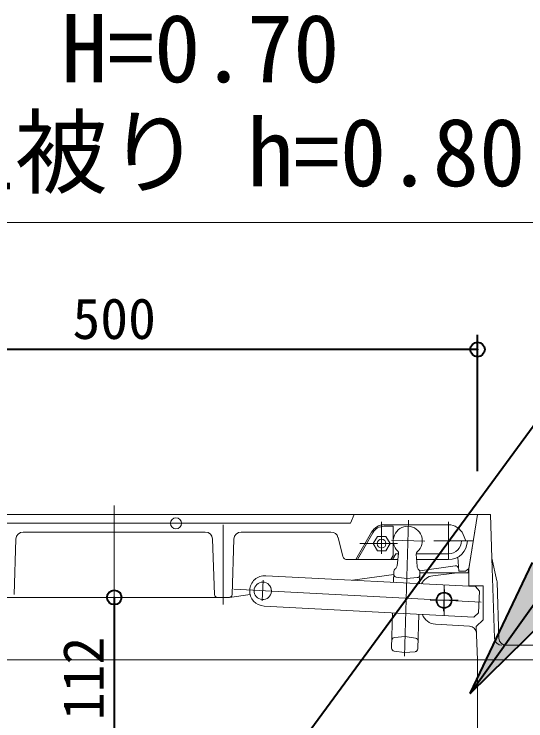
# Model space of a CAD drawing. Units: millimetres at full size, sheet at 1:20. Extents: x -5778 to 5792, y -3160 to 3160.
# Drawn here: x 336.2 to 688.5, y 777.1 to 1263.8 of the extents above; entities that cross this region are included whole.
import ezdxf
from ezdxf.enums import TextEntityAlignment as Align

# ---------------------------------------------------------------- set-up
doc = ezdxf.new("R2010")
doc.units = ezdxf.units.MM
doc.header["$LTSCALE"] = 20
doc.header["$PDMODE"] = 32
doc.header["$PDSIZE"] = 10
for name, color, linetype, lineweight in [('0-7_TEMP01', 3, 'Continuous', 18), ('0-9_躯体', 7, 'Continuous', 9), ('0-E_寸法', 1, 'Continuous', 40)]:
    doc.layers.add(name, color=color, linetype=linetype, lineweight=lineweight)
doc.layers.add('0-F_注釈', color=1, linetype='Continuous')
doc.styles.add('ＭＳ ゴシック', font='')
doc.styles.get('ＭＳ ゴシック').set_extended_font_data('MS Gothic')

msp = doc.modelspace()

# ---------------------------------------------------------------- linework, layer by layer
at = {"layer": '0-7_TEMP01'}
for p, q in [((-4201.03, 1120.37), (1498.97, 1120.37)), ((405.18, 925.53), (405.18, 769.16)), ((607.58, 915.31), (604.93, 821.77)), ((480.18, 912.16), (480.18, 857.16)), ((589.18, 914.16), (589.18, 892.16)), ((595.88, 901.47), (619.02, 900.83)), ((574.17, 899.16), (600.18, 899.16)), ((506.99, 859.84), (507.73, 873.94)), ((657.69, 858.82), (487.54, 867.74)), ((631.78, 852.67), (632.57, 867.65)), ((632.18, 870.66), (632.18, 849.67)), ((622.65, 860.16), (641.83, 860.16))]:
    msp.add_line(p, q, dxfattribs=at)
at = {"layer": '0-9_躯体'}
for p, q in [((147.18, 919.16), (663.18, 919.16)), ((655.18, 919.16), (155.18, 919.16)), ((647.56, 919.16), (537.24, 919.16)), ((567.68, 913.16), (570.18, 919.16)), ((655.18, 919.15), (648.85, 879.16)), ((649.32, 882.16), (655.18, 919.16)), ((664.18, 919.16), (655.18, 919.16)), ((664.18, 919.16), (665.13, 889.16)), ((567.68, 913.16), (227.68, 913.16)), ((590.96, 912.16), (635.18, 912.16)), ((590.96, 911.16), (597.18, 911.16)), ((597.18, 911.16), (597.18, 890.94)), ((635.18, 914.16), (635.18, 888.16)), ((467.84, 907.16), (342.51, 907.16)), ((554.32, 907.16), (492.52, 907.16)), ((582.29, 907.16), (571.33, 888.16)), ((572.48, 888.16), (583.16, 906.66)), ((647.18, 901.16), (645.26, 905.55)), ((336.25, 864.09), (337.52, 902.33)), ((474.12, 864.09), (472.84, 902.33)), ((487.52, 902.33), (486.25, 864.09)), ((559.16, 903.43), (562.59, 890.39)), ((594.96, 899.16), (592.07, 904.16)), ((647.25, 901.16), (625.07, 901.16)), ((644.18, 901.16), (652.33, 901.16)), ((586.29, 894.16), (583.41, 899.16)), ((592.07, 894.16), (594.96, 899.16)), ((586.29, 894.16), (592.07, 894.16)), ((599.03, 892.16), (596.73, 888.16)), ((599.03, 892.16), (596.73, 888.16)), ((599.03, 892.16), (600.81, 892.16)), ((599.8, 883.93), (600.83, 892.28)), ((613, 892.16), (635.18, 892.16)), ((613.58, 883.55), (613.02, 891.93)), ((565.5, 888.16), (600.31, 888.16)), ((613.27, 888.16), (635.18, 888.16)), ((641.6, 889.86), (642.32, 880.16)), ((665.13, 889.16), (666.9, 834)), ((665.13, 889.16), (668.55, 873.61)), ((598.21, 881.49), (598.88, 882.12)), ((614.39, 881.69), (615.03, 881.01)), ((639.91, 883.87), (615.4, 880.44)), ((647, 880.15), (649.32, 882.16)), ((649.18, 870.16), (649.18, 881.27)), ((653.7, 869.54), (509.4, 877.11)), ((597.52, 877.94), (569.09, 873.98)), ((597.58, 880.09), (597.37, 872.5)), ((599.25, 876.17), (606.45, 875.17)), ((615.58, 879.59), (615.35, 871.56)), ((615.56, 879.16), (649.18, 879.16)), ((641.18, 879.16), (624.4, 877.06)), ((626.18, 877.28), (624.4, 877.06)), ((647, 880.16), (642.32, 880.16)), ((606.45, 875.17), (613.68, 875.76)), ((668.66, 872.7), (669.9, 834)), ((659.18, 870.16), (649.18, 870.16)), ((656.54, 866.39), (653.7, 869.54)), ((655.76, 851.41), (656.54, 866.39)), ((659.18, 870.16), (659.18, 846.78)), ((484.25, 862.16), (326.12, 862.16)), ((498.64, 864.15), (484.52, 862.17)), ((652.6, 848.57), (508.3, 856.13)), ((596.77, 851.5), (596.09, 827.23)), ((614.75, 850.55), (614.08, 826.73)), ((655.76, 851.41), (652.6, 848.57)), ((626.16, 843.67), (649.66, 842.4)), ((654.19, 842.16), (659.18, 846.78)), ((655.18, 819.16), (654.19, 842.16)), ((598.07, 834.59), (605.31, 835.19)), ((605.31, 835.19), (612.51, 834.18)), ((734.27, 829.16), (674.89, 829.16)), ((597.81, 825.2), (605, 824.19)), ((605, 824.19), (612.25, 824.78)), ((219.41, 819.15), (655.18, 819.15)), ((736.18, 819.16), (655.18, 819.16)), ((655.18, 819.15), (655.18, 769.16))]:
    msp.add_line(p, q, dxfattribs=at)
for points in [[(583.41, 899.16), (586.29, 904.16), (592.07, 904.16)], [(572.48, 888.16), (595.57, 888.16), (597.18, 890.94)]]:
    msp.add_lwpolyline(points, dxfattribs=at)
for centre, radius in [((447.64, 913.16), 3.81), ((589.18, 899.16), 3), ((632.18, 860.16), 5.5), ((632.18, 860.16), 5.25), ((632.18, 860.16), 5)]:
    msp.add_circle(centre, radius, dxfattribs=at)
for centre, radius, start, end in [((590.96, 902.16), 10, 90, 150), ((590.96, 902.16), 9, 90, 150), ((607.18, 901.16), 10, 310.777, 225.984), ((635.18, 901.16), 11, 23.556, 90), ((342.51, 902.16), 5, 90, 178.091), ((467.84, 902.16), 5, 1.909, 90), ((492.52, 902.16), 5, 90, 178.091), ((554.32, 902.16), 5, 14.744, 90), ((635.18, 901.16), 13, 270, 0), ((635.18, 901.16), 9, 270, 0), ((598.84, 892.53), 2, 352.94, 45.984), ((615.01, 892.07), 2, 130.777, 183.821), ((565.5, 891.16), 3, 194.744, 270), ((599.58, 880.04), 2, 133.38, 178.38), ((596.82, 884.3), 3, 313.38, 352.94), ((616.58, 883.75), 3, 183.821, 223.381), ((613.58, 879.64), 2, 358.381, 43.381), ((640.18, 881.88), 2, 4.236, 97.945), ((508.85, 866.62), 10.5, 87, 177), ((599.52, 878.15), 2, 178.381, 262.04), ((613.52, 877.76), 2, 274.721, 358.381), ((625.64, 867.14), 10, 97.125, 154.22), ((507.35, 866.7), 6, 0, 355.198), ((663.66, 872.54), 5, 1.828, 12.381), ((508.85, 866.62), 10.5, 177, 267), ((476.12, 864.16), 2, 181.909, 270), ((484.25, 864.16), 2, 270, 358.091), ((626.7, 853.66), 10, 198.853, 266.907), ((649.39, 837.41), 5, 2.463, 86.907), ((598.24, 832.6), 2, 94.721, 178.38), ((612.24, 832.19), 2, 358.38, 82.04), ((671.9, 834.16), 5, 181.828, 270), ((674.89, 834.16), 5, 181.828, 270), ((598.09, 827.17), 2, 178.381, 262.04), ((612.08, 826.78), 2, 274.721, 358.381)]:
    msp.add_arc(centre, radius, start, end, dxfattribs=at)
at = {"layer": '0-E_寸法'}
for p, q in [((655.18, 949.16), (655.18, 1042.86)), ((655.18, 1032.86), (155.18, 1032.86)), ((428.46, 618.56), (725.18, 1023.58)), ((650.07, 795.99), (761.02, 951.74)), ((650.07, 795.99), (693.07, 886.27)), ((405.18, 862.16), (405.18, 750.66)), ((650.07, 795.99), (721.35, 866.12))]:
    msp.add_line(p, q, dxfattribs=at)
for p in [(655.18, 1032.86), (405.18, 862.16)]:
    msp.add_point(p, dxfattribs=at)
msp.add_solid([(693.07, 886.27), (721.35, 866.12), (650.07, 795.99)], dxfattribs=at)

# ---------------------------------------------------------------- texts
at = {"layer": '0-E_寸法', "style": 'ＭＳ ゴシック'}
msp.add_text('500', height=28.15, dxfattribs=at).set_placement((376.38, 1031.65), align=Align.BOTTOM_LEFT)
msp.add_text('112', height=28.15, rotation=90, dxfattribs=at).set_placement((406.4, 777.61), align=Align.BOTTOM_LEFT)
at = {"layer": '0-F_注釈', "style": 'ＭＳ ゴシック'}
for s, p in [('H=0.70', (368.68, 1202.79)), ('土被り h=0.80', (272.7, 1131.21))]:
    msp.add_text(s, height=46.92, dxfattribs=at).set_placement(p, align=Align.BOTTOM_LEFT)

doc.saveas('drawing.dxf')
